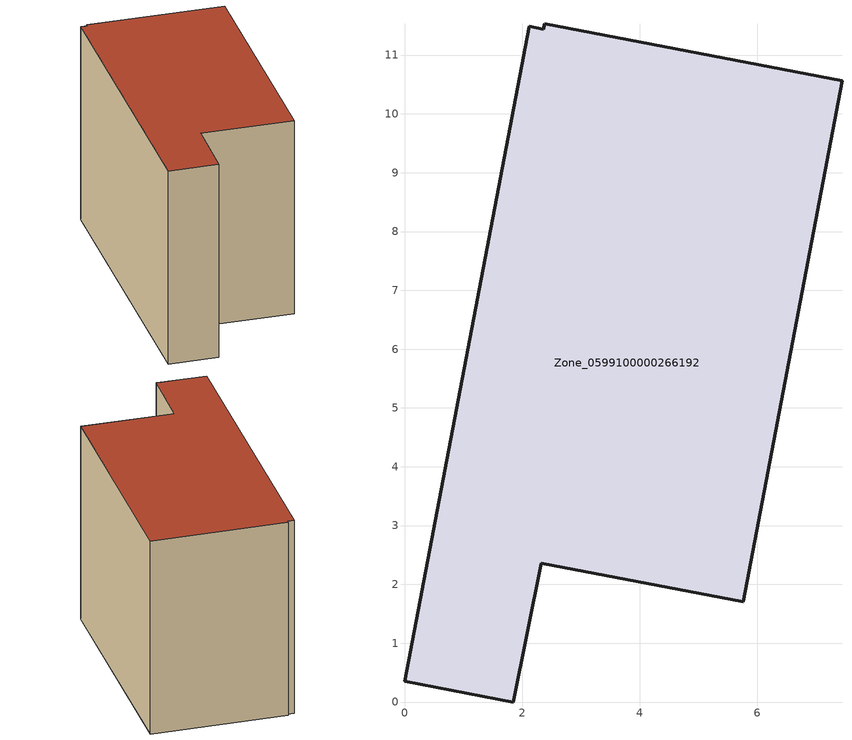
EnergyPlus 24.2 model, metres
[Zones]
Zone_0599100000266192
 floor ground (C_G): 2.36,11.44 2.38,11.53 7.44,10.56 5.76,1.71 2.33,2.36 1.85,0 0,0.35 2.12,11.49 z0
 wall outside (C_F): 2.12,11.49 0,0.35 1.85,0 2.33,2.36 5.76,1.71 7.44,10.56 2.38,11.53 2.36,11.44 2.12,11.49 z0:7.88
 roof outside (C_R): 2.36,11.44 2.12,11.49 0,0.35 1.85,0 2.33,2.36 5.76,1.71 7.44,10.56 2.38,11.53 z7.88
[BUILDING]
Pand.0599100000266192: North Axis=0; Terrain=City; Loads Convergence Tolerance Value=0.04; Temperature Convergence Tolerance Value=0.4; Solar Distribution=FullExterior; Maximum Number of Warmup Days=25; Minimum Number of Warmup Days=1
[Site:Location]
Rotterdam.The.Hague.AP_ZH_NLD Design_Conditions: Latitude=51.96; Longitude=4.45; Time Zone=1; Elevation=-4.5
[SITE:GROUNDTEMPERATURE:BUILDINGSURFACE]
18, 18, 18, 18, 18, 18, 18, 18, 18, 18, 18, 18
[MATERIAL] Thermal Absorptance=0.9; Solar Absorptance=0.7; Visible Absorptance=0.7
Name | Roughness | Thickness | Conductivity | Density | Specific Heat
G.TI.1975-1991 | MediumSmooth | 0.15 | 0.288461 | 540 | 1210
F.TI.1975-1991 | Rough | 0.3 | 0.230769 | 1920 | 840
R.TI.1975-1991 | MediumRough | 0.2 | 0.153846 | 1500 | 1000
[CONSTRUCTION]
C_G: G.TI.1975-1991
C_F: F.TI.1975-1991
C_R: R.TI.1975-1991
[ZONE]
Zone_0599100000266192: Type=1; Multiplier=1; Ceiling Height=Autocalculate; Volume=Autocalculate; Floor Area=autocalculate; Part of Total Floor Area=Yes
[ZONEINFILTRATION:DESIGNFLOWRATE]
Infil_Zone_0599100000266192: Zone or ZoneList or Space or SpaceList=Zone_0599100000266192; Schedule=AlwaysOn; Design Flow Rate Calculation Method=Flow/Area; Flow Rate per Floor Area=0.003; Constant Term Coefficient=1; Temperature Term Coefficient=0; Velocity Term Coefficient=0; Velocity Squared Term Coefficient=0
[HVACTEMPLATE:ZONE:IDEALLOADSAIRSYSTEM]
Zone_0599100000266192: Maximum Heating Supply Air Temperature=50; Minimum Cooling Supply Air Temperature=13; Maximum Heating Supply Air Humidity Ratio=0.0156; Minimum Cooling Supply Air Humidity Ratio=0.0077; Heating Limit=NoLimit; Cooling Limit=NoLimit; Dehumidification Control Type=ConstantSensibleHeatRatio; Cooling Sensible Heat Ratio=0.7; Dehumidification Setpoint=60; Humidification Control Type=None; Humidification Setpoint=30; Outdoor Air Method=None; Outdoor Air Flow Rate per Person=0.00944; Outdoor Air Flow Rate per Zone Floor Area=0; Outdoor Air Flow Rate per Zone=0; Demand Controlled Ventilation Type=None; Outdoor Air Economizer Type=NoEconomizer; Heat Recovery Type=None; Sensible Heat Recovery Effectiveness=0.7; Latent Heat Recovery Effectiveness=0.65
[ZONECONTROL:THERMOSTAT]
ThermostatControl_Zone_0599100000266192: Zone or ZoneList=Zone_0599100000266192; Control Type Schedule=DualSetpointControlType; Control 1=Thermostat_Zone_0599100000266192; Temperature Difference Between Cutout And Setpoint=0
[THERMOSTATSETPOINT:DUALSETPOINT]
Thermostat_Zone_0599100000266192: Heating Setpoint Temperature Schedule=HeatingSetpoint_Zone_0599100000266192; Cooling Setpoint Temperature Schedule=CoolingSetpoint_Zone_0599100000266192
[SCHEDULE:COMPACT]
HeatingSetpoint_Zone_0599100000266192: Through: 12/31, For: AllDays, Until: 24:00, 21
CoolingSetpoint_Zone_0599100000266192: Through: 12/31, For: AllDays, Until: 24:00, 24
DualSetpointControlType: Through: 12/31, For: AllDays, Until: 24:00, 4
AlwaysOn: Through: 12/31, For: AllDays, Until: 24:00, 1
